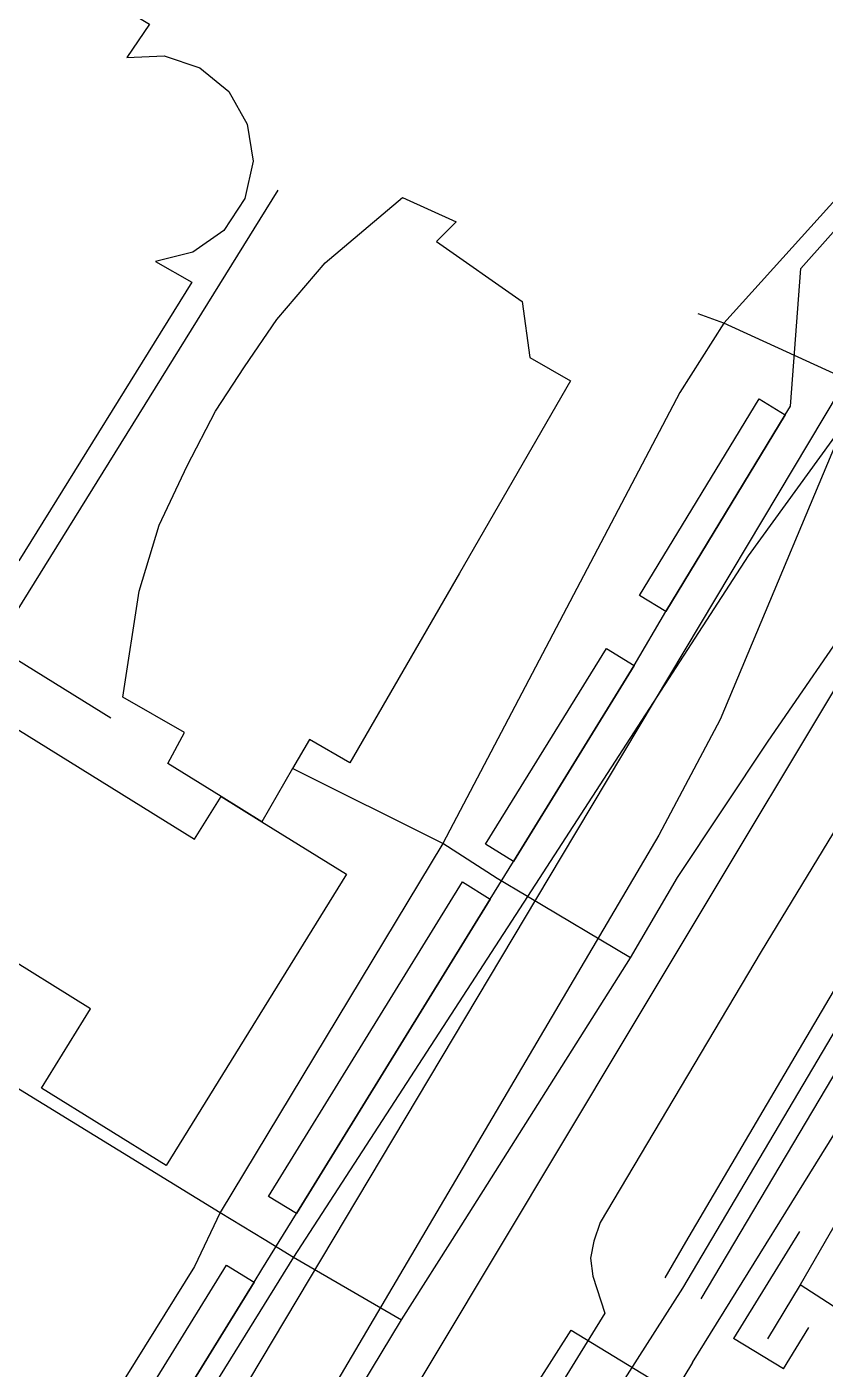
# Model space of a CAD drawing. Header units: metres. Extents: x -847 to 846, y -696 to 697.
# Drawn here: x -676.6 to -598.1, y 360.3 to 492.4 of the extents above; entities that cross this region are included whole.
import ezdxf

# ---------------------------------------------------------------- set-up
doc = ezdxf.new("R2010")
doc.units = ezdxf.units.M
for name, color, linetype in [('OSM_BARRIER', 1, 'Continuous'), ('OSM_BUILDING', 8, 'Continuous'), ('OSM_GREEN_EXISTING', 94, 'Continuous'), ('OSM_PATH', 32, 'Continuous'), ('OSM_RAILWAY', 6, 'Continuous'), ('OSM_ROAD_LOCAL', 9, 'Continuous'), ('OSM_ROAD_MAJOR', 30, 'Continuous')]:
    doc.layers.add(name, color=color, linetype=linetype)

msp = doc.modelspace()

# ---------------------------------------------------------------- linework, layer by layer
at = {"layer": 'OSM_BARRIER'}
for points in [[(-600.464, 468.588), (-562.775, 510.979), (-559.85, 511.201), (-554.901, 516.511)], [(-558.133, 471.382), (-564.091, 465.315), (-586.838, 430.15), (-595.296, 416.279), (-604.342, 401.396), (-620.211, 374.713), (-620.818, 372.887), (-621.15, 371.206), (-620.919, 369.447), (-619.722, 365.807)], [(-709.74, 276.562), (-671.976, 339.803), (-666.232, 349.387), (-654.235, 368.857), (-653.477, 370.093), (-650.081, 375.592), (-631.005, 406.539), (-628.712, 410.257), (-616.84, 429.515), (-613.727, 434.858), (-601.98, 454.195), (-601.485, 455.063), (-600.464, 468.588)], [(-601.003, 391.043), (-588.53, 412.249), (-556.398, 466.874)], [(-588.311, 404.212), (-610.3, 367.221)], [(-611.753, 372.776), (-601.003, 391.043)], [(-600.577, 373.844), (-607.08, 363.291)], [(-613.814, 369.269), (-611.753, 372.776)], [(-619.722, 365.807), (-645.614, 323.806)], [(-602.143, 360.308), (-607.08, 363.291)], [(-602.143, 360.308), (-599.669, 364.393)]]:
    msp.add_lwpolyline(points, dxfattribs=at)
at = {"layer": 'OSM_BUILDING'}
for points in [[(-660.368, 467.241), (-677.37, 439.834), (-694.11, 449.909), (-683.334, 467.92), (-682.1, 469.98), (-682.689, 474.455), (-683.291, 479.052), (-685.082, 480.121), (-701.283, 489.739), (-690.514, 508.151), (-664.534, 492.633), (-666.758, 489.372), (-663.08, 489.516), (-659.585, 488.347), (-656.74, 486.01), (-654.911, 482.804), (-654.341, 479.164), (-655.137, 475.49), (-657.21, 472.351), (-660.28, 470.191), (-663.932, 469.29)], [(-650.457, 419.407), (-653.477, 414.153), (-657.48, 416.635), (-662.736, 419.897), (-661.094, 422.936), (-667.14, 426.42), (-665.549, 436.829), (-663.588, 443.341), (-660.819, 449.174), (-658.025, 454.573), (-655.181, 458.926), (-652.004, 463.568), (-647.249, 469.167), (-639.638, 475.568), (-634.357, 473.197), (-636.292, 471.249), (-627.879, 465.338), (-627.102, 459.839), (-623.124, 457.545), (-634.031, 438.632), (-644.819, 419.942), (-648.797, 422.235)], [(-705.424, 445.055), (-692.299, 436.918), (-693.195, 435.471), (-684.625, 430.161), (-685.759, 428.335), (-660.092, 412.428), (-657.48, 416.635), (-653.477, 414.153), (-645.138, 408.988), (-662.899, 380.323), (-675.159, 387.926), (-670.322, 395.73), (-679.857, 401.641), (-681.43, 399.103), (-684.982, 401.296), (-688.778, 403.644), (-695.125, 407.585), (-693.834, 409.667), (-704.378, 416.201), (-709.17, 408.465), (-722.852, 416.947)]]:
    msp.add_lwpolyline(points, close=True, dxfattribs=at)
at = {"layer": 'OSM_GREEN_EXISTING'}
for points in [[(-616.314, 436.428), (-604.568, 455.764), (-601.98, 454.195), (-613.727, 434.858)], [(-631.462, 411.96), (-619.584, 431.218), (-616.84, 429.515), (-628.712, 410.257)], [(-652.819, 377.273), (-633.743, 408.231), (-631.005, 406.539), (-650.081, 375.592)], [(-666.232, 349.387), (-668.944, 351.057), (-656.941, 370.527), (-654.235, 368.857)]]:
    msp.add_lwpolyline(points, close=True, dxfattribs=at)
at = {"layer": 'OSM_PATH'}
for points in [[(-565.225, 510.634), (-608.032, 463.223), (-612.361, 456.399), (-635.66, 412.005), (-657.567, 375.714), (-660.111, 370.393), (-674.708, 346.927), (-703.35, 299.806), (-704.271, 298.37)], [(-611.114, 360.942), (-595.258, 386.446)], [(-591.556, 384.108), (-600.508, 368.568)], [(-600.508, 368.568), (-603.734, 363.258)], [(-563.922, 345.38), (-570.187, 349.332), (-579.634, 355.298), (-581.231, 356.311), (-594.582, 364.738), (-600.508, 368.568)], [(-645.996, 328.114), (-623.055, 364.126), (-614.641, 359.005), (-612.931, 357.959)], [(-611.114, 360.942), (-612.931, 357.959), (-602.745, 351.681), (-595.534, 347.194), (-587.828, 342.274), (-583.299, 339.424), (-575.913, 334.782)]]:
    msp.add_lwpolyline(points, dxfattribs=at)
at = {"layer": 'OSM_RAILWAY'}
for points in [[(-504.3, 571.102), (-517.124, 559.57), (-526.935, 550.219), (-537.071, 540.378), (-545.723, 531.083), (-555.007, 520.563), (-563.032, 510.333), (-572.041, 497.754), (-589.037, 469.29), (-624.02, 410.691)], [(-617.529, 393.136), (-589.438, 439.979), (-577.711, 457.523), (-566.772, 472.039), (-550.565, 491.609), (-532.485, 511.324), (-518.233, 525.294), (-487.724, 552.757)], [(-589.037, 469.29), (-594.25, 457.924), (-608.383, 424.227), (-614.416, 412.817), (-646.097, 359.072), (-650.401, 350.835), (-654.072, 342.23), (-658.589, 327.324), (-661.182, 310.214), (-661.301, 294.874), (-660.067, 283.553), (-658.144, 274.102), (-655.82, 266.009), (-638.573, 209.047), (-635.841, 197.904), (-633.937, 184.657), (-632.784, 169.384), (-633.429, 153.354)], [(-624.02, 410.691), (-698.426, 286.035)], [(-686.498, 278.121), (-617.529, 393.136)]]:
    msp.add_lwpolyline(points, dxfattribs=at)
at = {"layer": 'OSM_ROAD_LOCAL'}
for points in [[(-553.936, 506.548), (-575.474, 481.156), (-589.382, 462.855), (-593.761, 456.699), (-605.633, 440.324), (-627.359, 406.795), (-650.357, 371.295), (-668.105, 342.675), (-683.234, 317.082), (-696.064, 295.364), (-701.872, 285.534), (-714.589, 261.59)], [(-612.054, 368.245), (-554.356, 465.816), (-550.866, 471.716), (-548.298, 477.561), (-545.46, 485.587), (-531.552, 503.943)], [(-677.621, 434.825), (-651.885, 476.314)], [(-584.289, 448.94), (-593.761, 456.699), (-608.032, 463.223), (-610.538, 464.124)], [(-699.948, 448.662), (-677.621, 434.825), (-677.577, 430.105), (-668.324, 424.372)], [(-630.316, 408.554), (-635.66, 412.005), (-650.457, 419.407)], [(-726.586, 418.083), (-657.567, 375.714), (-653.245, 373.065), (-650.357, 371.295), (-639.725, 365.15)], [(-617.204, 400.761), (-627.359, 406.795), (-630.316, 408.554)], [(-642.751, 320.166), (-612.054, 368.245)]]:
    msp.add_lwpolyline(points, dxfattribs=at)
at = {"layer": 'OSM_ROAD_MAJOR'}
for points in [[(-633.874, 374.401), (-617.204, 400.761), (-612.586, 408.654), (-603.678, 422.068), (-594.469, 435.471), (-584.289, 448.94)], [(-639.725, 365.15), (-633.874, 374.401)], [(-659.434, 332.389), (-657.141, 336.307), (-639.725, 365.15)]]:
    msp.add_lwpolyline(points, dxfattribs=at)

doc.saveas('drawing.dxf')
